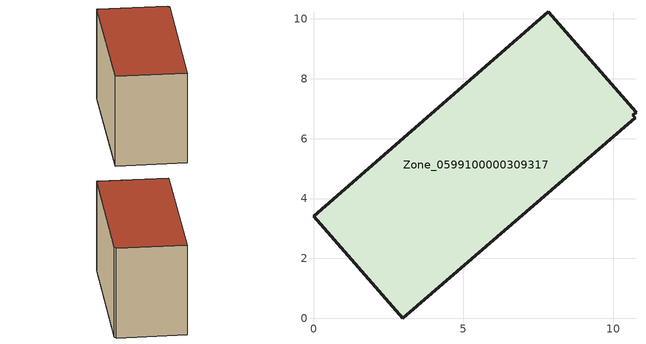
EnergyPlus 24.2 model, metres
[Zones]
Zone_0599100000309317
 floor ground (C_G): 10.76,6.88 10.66,6.79 10.74,6.7 2.97,0 0,3.41 7.83,10.24 z0
 wall outside (C_F): 10.76,6.88 7.83,10.24 0,3.41 2.97,0 10.74,6.7 10.66,6.79 10.76,6.88 z0:6.11
 roof outside (C_R): 10.66,6.79 10.76,6.88 7.83,10.24 0,3.41 2.97,0 10.74,6.7 z6.11
[BUILDING]
Pand.0599100000309317: North Axis=0; Terrain=City; Loads Convergence Tolerance Value=0.04; Temperature Convergence Tolerance Value=0.4; Solar Distribution=FullExterior; Maximum Number of Warmup Days=25; Minimum Number of Warmup Days=1
[Site:Location]
Rotterdam.The.Hague.AP_ZH_NLD Design_Conditions: Latitude=51.96; Longitude=4.45; Time Zone=1; Elevation=-4.5
[SITE:GROUNDTEMPERATURE:BUILDINGSURFACE]
18, 18, 18, 18, 18, 18, 18, 18, 18, 18, 18, 18
[MATERIAL] Thermal Absorptance=0.9; Solar Absorptance=0.7; Visible Absorptance=0.7
Name | Roughness | Thickness | Conductivity | Density | Specific Heat
G.TI.1946 | MediumSmooth | 0.15 | 1 | 540 | 1210
F.TI.1946 | Rough | 0.3 | 0.857143 | 1920 | 840
R.TI.1946 | MediumRough | 0.2 | 0.1 | 1500 | 1000
[CONSTRUCTION]
C_G: G.TI.1946
C_F: F.TI.1946
C_R: R.TI.1946
[ZONE]
Zone_0599100000309317: Type=1; Multiplier=1; Ceiling Height=Autocalculate; Volume=Autocalculate; Floor Area=autocalculate; Part of Total Floor Area=Yes
[ZONEINFILTRATION:DESIGNFLOWRATE]
Infil_Zone_0599100000309317: Zone or ZoneList or Space or SpaceList=Zone_0599100000309317; Schedule=AlwaysOn; Design Flow Rate Calculation Method=Flow/Area; Flow Rate per Floor Area=0.003; Constant Term Coefficient=1; Temperature Term Coefficient=0; Velocity Term Coefficient=0; Velocity Squared Term Coefficient=0
[HVACTEMPLATE:ZONE:IDEALLOADSAIRSYSTEM]
Zone_0599100000309317: Maximum Heating Supply Air Temperature=50; Minimum Cooling Supply Air Temperature=13; Maximum Heating Supply Air Humidity Ratio=0.0156; Minimum Cooling Supply Air Humidity Ratio=0.0077; Heating Limit=NoLimit; Cooling Limit=NoLimit; Dehumidification Control Type=ConstantSensibleHeatRatio; Cooling Sensible Heat Ratio=0.7; Dehumidification Setpoint=60; Humidification Control Type=None; Humidification Setpoint=30; Outdoor Air Method=None; Outdoor Air Flow Rate per Person=0.00944; Outdoor Air Flow Rate per Zone Floor Area=0; Outdoor Air Flow Rate per Zone=0; Demand Controlled Ventilation Type=None; Outdoor Air Economizer Type=NoEconomizer; Heat Recovery Type=None; Sensible Heat Recovery Effectiveness=0.7; Latent Heat Recovery Effectiveness=0.65
[ZONECONTROL:THERMOSTAT]
ThermostatControl_Zone_0599100000309317: Zone or ZoneList=Zone_0599100000309317; Control Type Schedule=DualSetpointControlType; Control 1=Thermostat_Zone_0599100000309317; Temperature Difference Between Cutout And Setpoint=0
[THERMOSTATSETPOINT:DUALSETPOINT]
Thermostat_Zone_0599100000309317: Heating Setpoint Temperature Schedule=HeatingSetpoint_Zone_0599100000309317; Cooling Setpoint Temperature Schedule=CoolingSetpoint_Zone_0599100000309317
[SCHEDULE:COMPACT]
HeatingSetpoint_Zone_0599100000309317: Through: 12/31, For: AllDays, Until: 24:00, 21
CoolingSetpoint_Zone_0599100000309317: Through: 12/31, For: AllDays, Until: 24:00, 24
DualSetpointControlType: Through: 12/31, For: AllDays, Until: 24:00, 4
AlwaysOn: Through: 12/31, For: AllDays, Until: 24:00, 1
